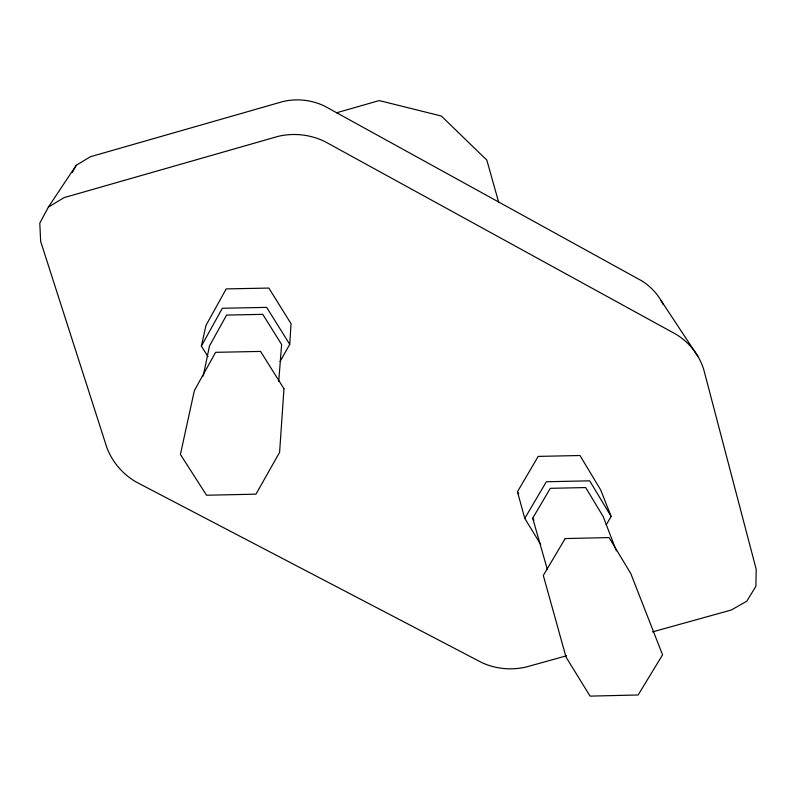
<?xml version="1.0" encoding="UTF-8"?>
<svg xmlns="http://www.w3.org/2000/svg" width="796" height="796" viewBox="0 0 796 796"><rect width="100%" height="100%" fill="white"/><g stroke="black" fill="none" stroke-linecap="round" stroke-linejoin="round"><path stroke-width="1.19" d="M280.083 361.543L289.734 344.35L291.047 323.723L268.849 288.072L226.183 288.908L205.985 325.425L201.368 346.131L208.005 356.618M278.719 381.483L281.625 344.509L262.78 314.35L226.611 315.067L209.477 345.962L203.209 376.04M663.277 304.649A61.163 59.212 -25.2 0 0 641.546 280.729L324.967 106.306A62.207 61.6 13.8 0 0 282.918 101.55L90.356 156.742L76.207 165.289L48.377 207.099L39.8 223.129L40.646 241.387L106.863 447.601A68.018 65.59 10.1 0 0 136.176 482.028L481.729 662.551A66.426 63.143 -11.4 0 0 526.017 667.048L566.603 655.775M72.337 172.533L76.207 165.289M201.368 346.131L222.333 308.261L266.67 307.375L289.734 344.35M540.683 544.404L524.763 518.365L517.45 491.739L538.205 456.397L579.956 455.511L600.682 489.928L611.149 516.465L606.194 524.773M524.763 518.365L546.335 481.759L589.667 480.824L611.149 516.465M547.32 569.359L532.703 518.186L550.315 488.326L585.677 487.56L603.229 516.644L616.333 550.812M48.377 207.099L64.088 197.617L278.182 136.355A69.143 68.227 9.6 0 1 324.947 141.608L676.262 334.42A67.849 65.302 -23.9 0 1 703.694 369.374L756.2 569.309L755.892 586.304L746.777 601.189L731.315 610.005L652.541 631.895M336.529 112.793L379.214 100.575L441.312 116.007L486.824 160.096L498.764 202.582M661.018 300.46L697.793 356.2M517.45 491.739L518.723 493.809M532.703 518.186L533.967 520.256M283.973 388.756L279.595 452.367L255.964 494.167L206.562 495.231L180.413 454.466L194.353 390.597L215.597 352.329L260.561 351.414L283.973 388.756M565.21 538.554L543.31 575.438L566.026 657.088L590.065 696.122L638.153 694.978L662.561 654.829L630.76 573.468L609.079 537.579L565.21 538.554"/></g></svg>
